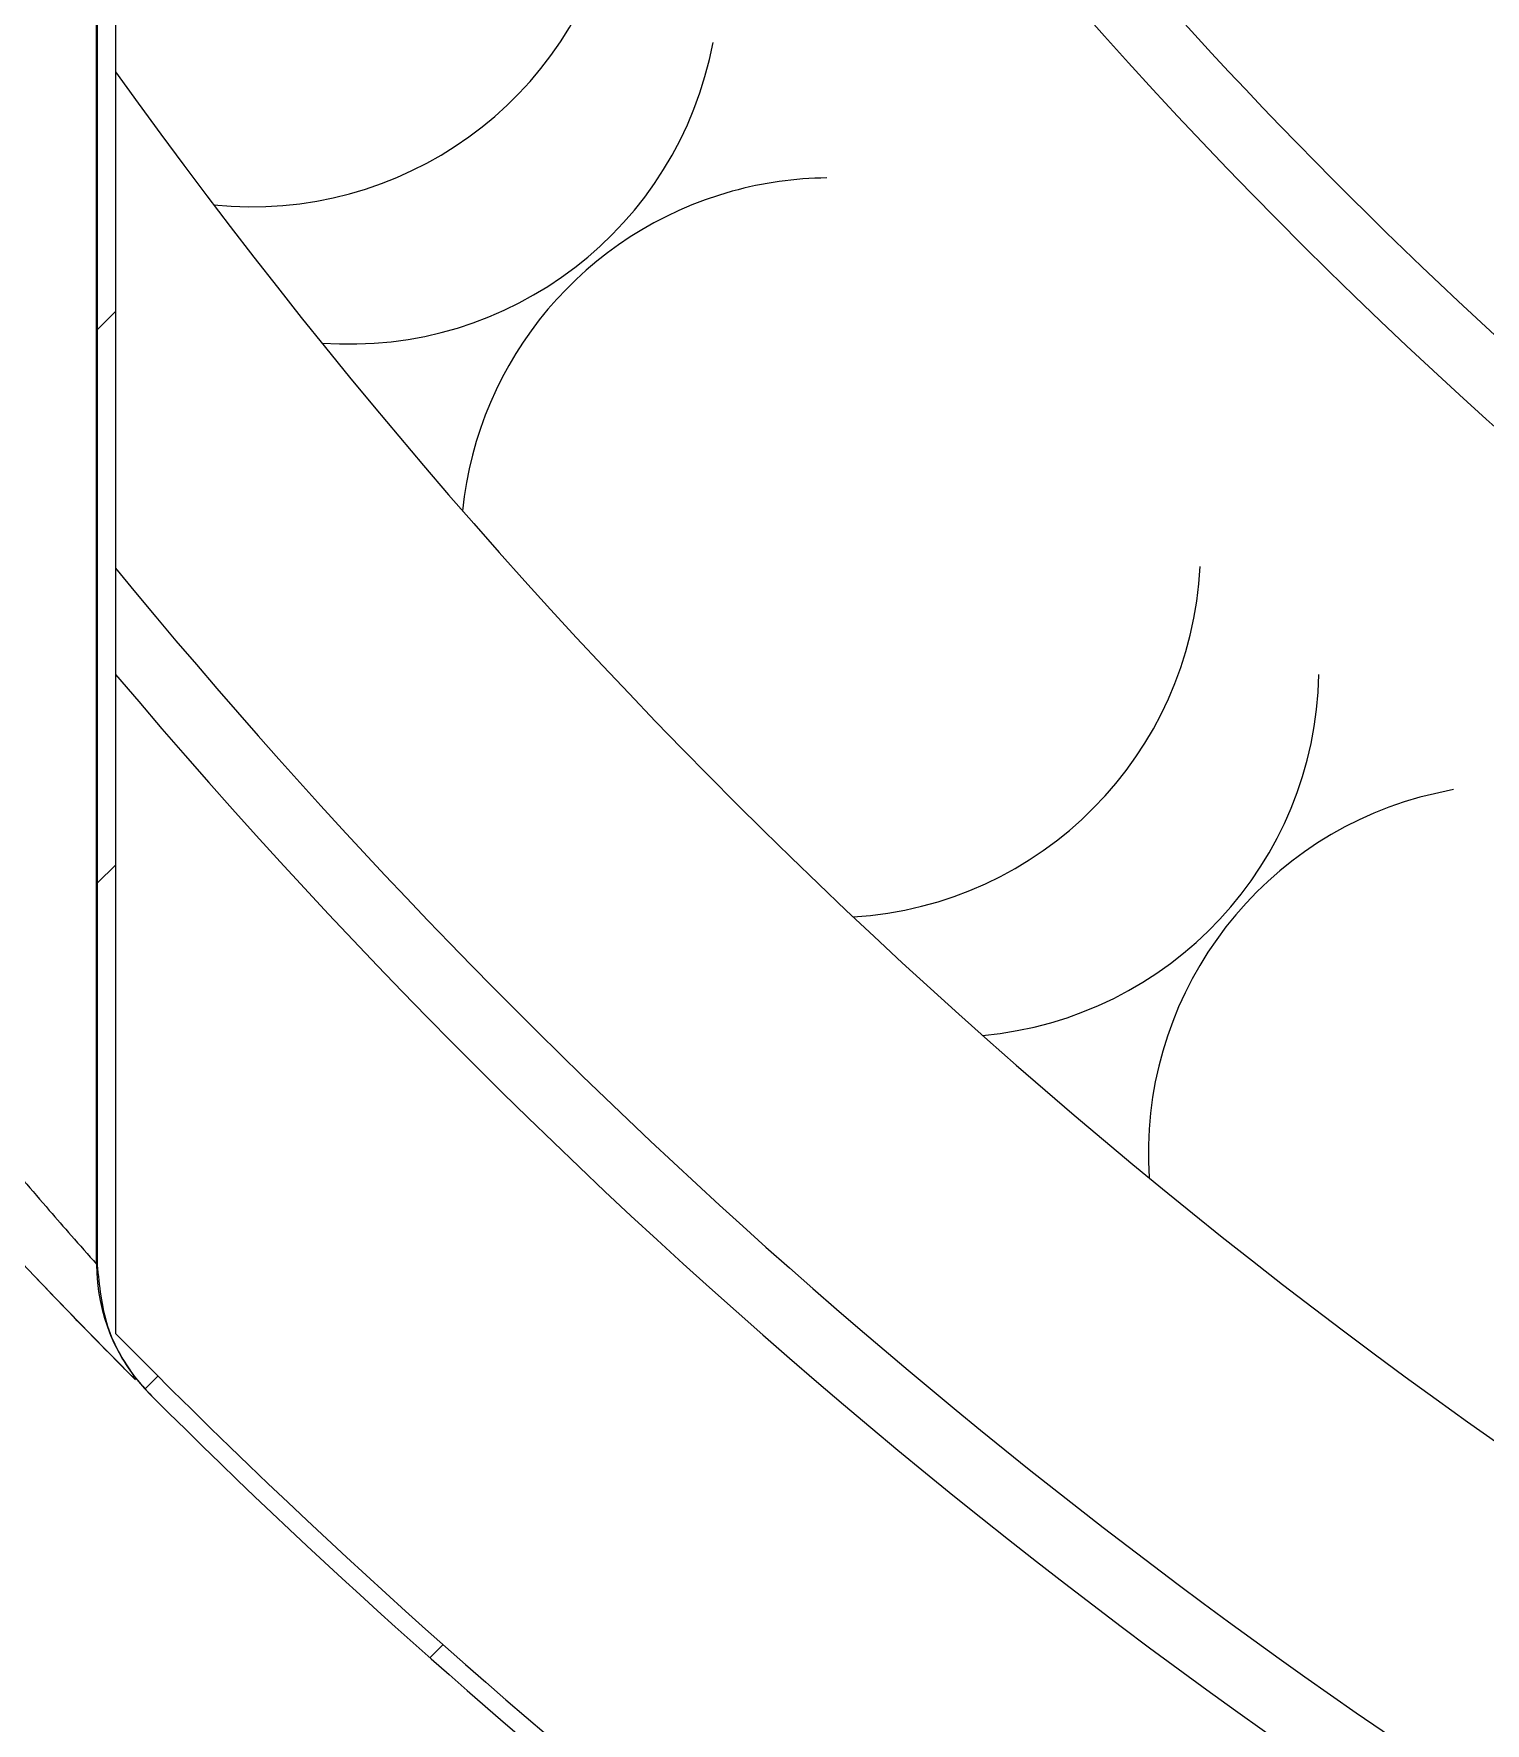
# Model space of a CAD drawing. Header units: millimetres. Extents: x 2 to 1187, y 2 to 839.
# Drawn here: x 592.51 to 604.28, y 449.73 to 463.43 of the extents above; entities that cross this region are included whole.
import ezdxf

# ---------------------------------------------------------------- set-up
doc = ezdxf.new("R2010")
doc.units = ezdxf.units.MM

# ---------------------------------------------------------------- blocks, each defined once
blk = doc.blocks.new('SW_HATCH_3')
at = {"color": 0, "linetype": 'Continuous', "lineweight": 18}
for p, q in [((-14.562, -77.424), (-14.412, -77.274)), ((-14.562, -81.914), (-14.412, -81.764)), ((-14.173, -86.015), (-14.07, -85.912)), ((-11.864, -88.196), (-11.758, -88.09))]:
    blk.add_line(p, q, dxfattribs=at)

msp = doc.modelspace()

# ---------------------------------------------------------------- linework, layer by layer
at = {"color": 7, "linetype": 'Continuous', "lineweight": 25}
for p, q in [((593.1766, 470.2934), (593.1766, 452.8885)), ((593.0215, 453.4497), (593.0215, 469.4434)), ((593.0266, 469.4434), (593.0266, 453.4449)), ((604.0244, 457.3004), (603.751, 457.2385)), ((593.0215, 453.4497), (593.0266, 453.4449)), ((593.4676, 452.3823), (593.4622, 452.3877))]:
    msp.add_line(p, q, dxfattribs=at)
for centre, radius, start, end in [((631.4204, 490.4434), 58.75, 154.834984, 242.089922), ((631.4204, 490.4434), 40, 210.01886, 228.59039), ((631.4203, 490.4433), 40.5499, 209.79622, 236.29825), ((594.2851, 465.0275), 3, 263.98617, 347.63848), ((595.0719, 463.9144), 3, 265.72193, 349.37369), ((631.4205, 490.4435), 47.0002, 215.54117, 239.83965), ((598.9749, 459.262), 2.9998, 90.61123, 105.44146), ((598.9749, 459.2618), 3, 105.44103, 174.2642), ((631.42, 490.4431), 53.7495, 213.53275, 224.88512), ((598.9749, 459.2618), 3, 273.45983, 357.11252), ((631.4205, 490.4435), 49.4501, 219.3413, 238.20334), ((631.4206, 490.4436), 50.0003, 220.10403, 241.27014), ((599.9342, 458.2935), 3, 275.19558, 358.84765), ((604.5498, 454.3468), 3, 105.44084, 183.73796), ((594.5215, 453.4497), 1.5, 179.99939, 225.07413), ((631.4205, 490.4435), 53.6001, 224.47926, 239.32752), ((631.4209, 490.444), 53.7507, 225.08172, 238.34738)]:
    msp.add_arc(centre, radius, start, end, dxfattribs=at)
for points, knots in [([(583.3806, 469.3391), (583.8649, 468.1686), (584.8273, 465.8427), (586.3205, 462.9624), (587.6751, 460.6542), (588.8026, 458.8989), (589.8673, 457.37), (590.8281, 456.0916), (591.5845, 455.1383), (592.1787, 454.4225), (592.5569, 453.9801), (592.8248, 453.6724), (592.953, 453.5273), (593.0215, 453.4497)], [0, 0, 0, 0, 0.2033691, 0.4041059, 0.5203685, 0.6331132, 0.7390619, 0.8195076, 0.8899022, 0.9344772, 0.9689143, 0.983374, 1, 1, 1, 1]), ([(593.3339, 452.5165), (593.297, 452.5534), (593.0853, 452.7656), (592.6225, 453.2407), (592.1882, 453.7006), (591.6065, 454.3303), (590.9141, 455.1018), (589.6801, 456.5561), (588.2028, 458.4381), (587.157, 459.9625), (586.616, 460.7511)], [0, 0, 0, 0, 0.0147138, 0.0844828, 0.186937, 0.1929762, 0.3261212, 0.4790642, 0.7305094, 1, 1, 1, 1]), ([(593.0266, 453.4449), (593.0432, 453.2764), (593.0766, 452.9395), (593.2767, 452.5869), (593.4294, 452.4233), (593.4676, 452.3823)], [0, 0, 0, 0, 0.4284822, 0.8569645, 1, 1, 1, 1])]:
    msp.add_open_spline(points, degree=3, knots=knots, dxfattribs=at)

# ---------------------------------------------------------------- block references
at = {"color": 7, "linetype": 'Continuous', "lineweight": 18}
msp.add_blockref('SW_HATCH_3', (607.589, 538.4541), dxfattribs=at)

doc.saveas('drawing.dxf')
